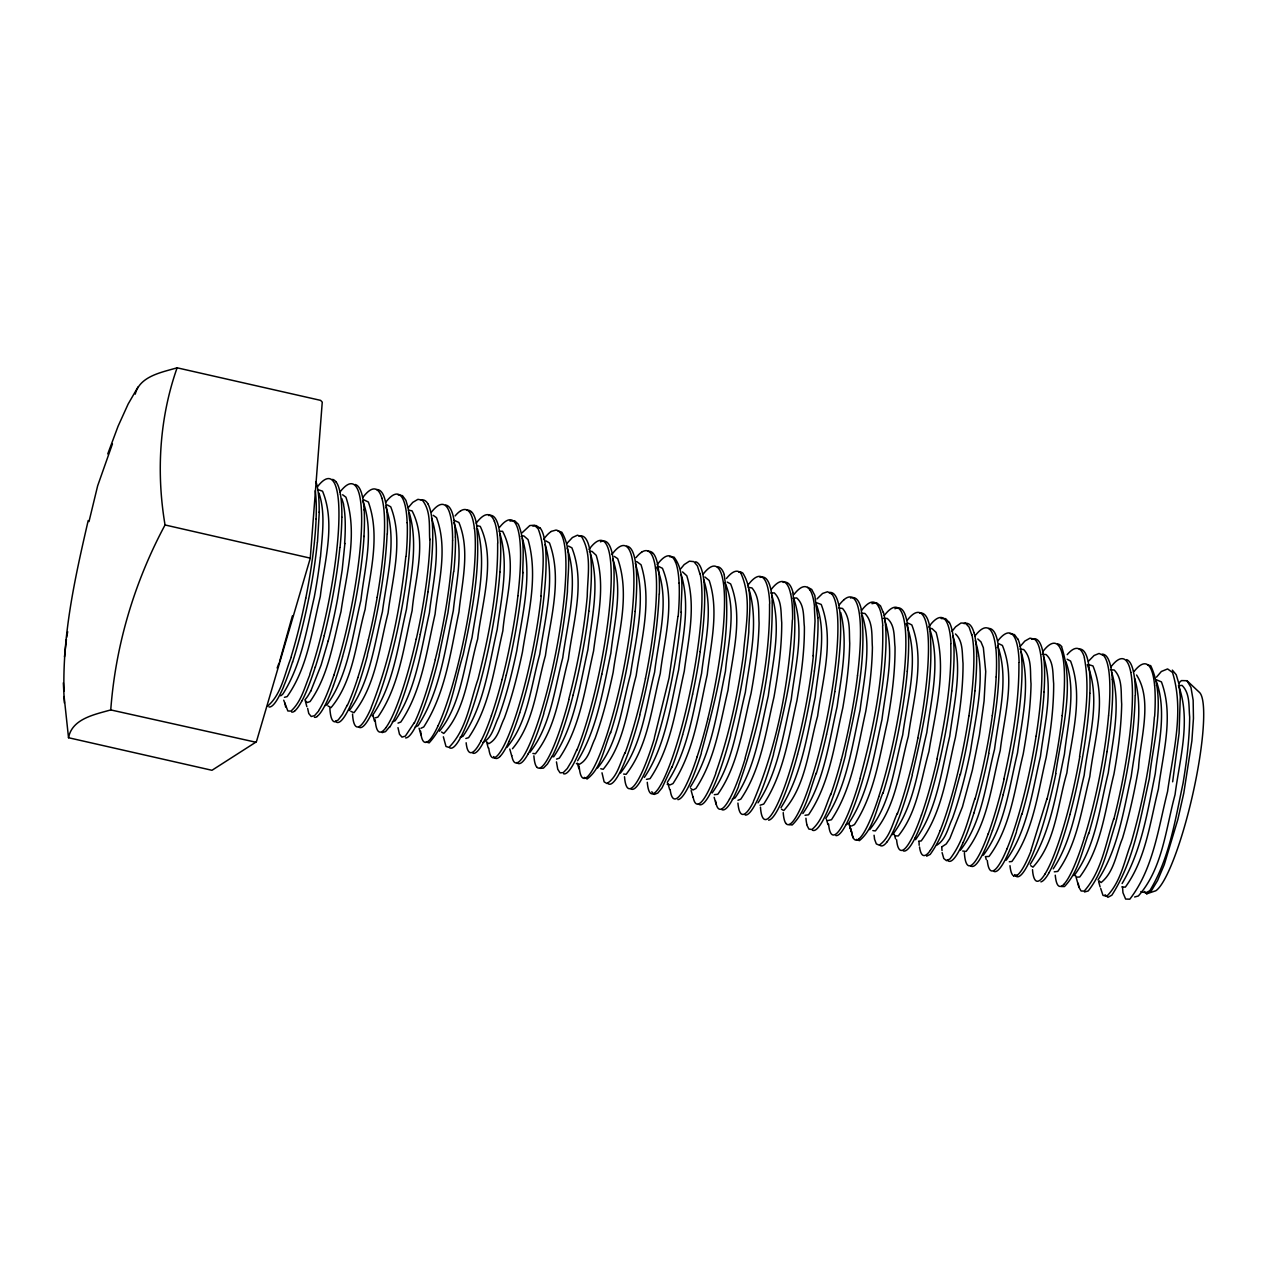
<?xml version="1.0" encoding="UTF-8"?>
<svg xmlns="http://www.w3.org/2000/svg" width="1267" height="1267" viewBox="0 0 1267 1267"><rect width="100%" height="100%" fill="white"/><g stroke="black" fill="none" stroke-linecap="round" stroke-linejoin="round"><path stroke-width="1.5" d="M497.63 543.274C498.121 589.203 489.22 634.688 478.055 679.049C470.009 701.981 466.731 729.602 448.961 747.356L446 746.501L443.355 736.808M1018.906 662.657C1019.302 701.823 1012.396 740.657 1003.939 778.762M522.717 572.89C523.002 556.72 524.871 539.552 518.33 524.285L514.608 520.737L509.983 521.054M1135.153 695.646C1134.234 739.009 1126.078 781.929 1115.403 823.867C1108.087 846.673 1103.446 871.854 1088.179 890.97L1084.489 891.968M319.284 512.011L317.463 542.26M88.199 520.531C75.307 576.422 62.511 633.405 63.983 691.101M792.366 619.975C789.278 681.82 777.653 744.157 753.453 801.346M681.123 612.309C680.727 594.286 685.843 572.446 674.044 557.132L669.578 556.688M659.125 594.286C657.367 634.957 649.876 675.184 639.819 714.556M387.116 534.12C385.152 574.87 377.598 615.176 367.398 654.611M322.198 402.858L310.257 558.319L256.552 741.29M813.097 655.958L815.029 621.099L814.38 607.463M344.893 543.353L342.169 570.087L337.576 598.848A105.177 17.548 -79.3 0 1 328.201 640.991M540.946 596.139C542.26 573.888 546.457 550.147 538.158 528.782L534.436 525.235L529.812 525.552L522.036 532.837M1154.395 716.837C1151.18 759.662 1142.882 802.011 1131.035 843.252C1124.288 861.243 1120.693 882.165 1106.756 896.276L1102.987 895.389L1100.706 888.484M320.488 557.068C322.103 535.925 325.793 513.61 318.951 493.037M256.156 741.971L211.969 770.288L68.529 737.727C72.076 718.579 95.057 714.445 110.752 709.916C115.519 645.251 134.429 582.06 165.043 524.966C156.174 472.575 159.389 418.078 177.111 367.81L320.551 400.356L322.119 401.892M677.924 616.522L669.071 677.94L654.39 737.663M405.82 556.53C400.404 607.796 390.315 659.062 371.326 707.129M64.474 656.86L66.422 639.376M453.57 571.845L447.948 612.674L439.269 654.706M1172.656 781.802L1179.086 733.245L1180.29 696.945L1178.912 683.784L1176.235 674.741L1172.339 670.116M1079.547 756.795C1084.267 724.217 1090.602 690.626 1084.346 657.842M66.644 637.428L67.689 631.71M988.64 753.279C995.102 717.803 1001.5 681.567 998.048 645.394M1055.649 773.535C1061.635 732.247 1074.986 687.633 1061.588 646.756M88.991 521.608L97.654 485.815L112.446 443.862M937.01 758.711C945.039 721.05 951.834 682.675 950.788 644.032M845.469 754.356C855.954 707.192 867.23 658.397 861.259 609.886M135.236 394.116C139.813 376.03 161.812 372.34 177.111 367.81M292.392 615.905L279.611 661.485M912.24 774.501C923.453 726.577 934.571 677.085 929.693 627.624M730.616 734.575C739.279 700.904 745.709 666.616 748.797 631.964C748.876 612.674 753.707 590.47 742.905 573.191A118.116 24.184 -76.8 0 0 738.629 571.955M568.867 699.02C577.594 665.349 584.055 631.045 587.239 596.393C587.445 576.786 592.18 554.471 581.648 536.733L577.451 535.197L572.415 537.525L566.697 543.638M960.228 774.2C952.372 801.441 947.082 830.994 930.184 854.401L926.652 856.159M773.488 753.897C786.284 701.443 800.126 646.724 792.794 592.481M1046.843 799.034L1031.021 850.268M860.071 778.191C873.438 728.573 884.271 677.322 882.608 625.676M328.185 640.912L321.089 665.096L310.763 691.117M1113.693 818.91C1105.711 843.268 1101.752 871.348 1084.267 891.049L1081.115 891.018L1078.866 887.138L1075.683 875.735M745.186 757.729C759.345 707.715 770.114 655.989 769.528 603.789M543.765 713.052C555.453 673.537 563.562 632.93 567.41 591.879C567.616 572.288 572.351 549.973 561.819 532.235L557.607 530.699M701.348 752.455C716.663 695.14 733.134 634.672 724.233 575.075M974.909 798.495C968.226 819.1 963.443 841.446 949.997 858.931L946.465 860.657L943.788 858.519L942.094 852.612M1016.53 830.962L1021.883 813.636M1088.638 833.243C1081.97 851.329 1078.296 872.329 1064.438 886.552L1061.287 886.52M816.233 773.076C809.565 790.64 806.113 811.45 792.176 824.975L789.088 824.611M291.125 657.51C284.489 673.917 281.559 694.379 267.448 706.273M882.972 792.556C876.336 808.726 873.517 829.141 859.359 840.67L856.492 839.403M610.52 732.421C603.9 748.005 601.334 768.325 587.112 778.999L584.325 777.384M715.807 772.807C729.143 734.987 737.6 695.599 743.27 655.942C745.107 628.939 752.503 599.18 741.005 573.492M738.693 785.397C759.63 726.45 773.108 663.797 772.157 601.049M107.758 453.919L118.069 426.25L128.157 404.015L138.04 386.942M277.14 668.026L278.993 663.116M309.781 674.915C304.571 687.3 301.293 701.775 290.967 711.088L287.847 710.961L283.729 700.208M830.645 794.282C825.466 806.335 822.331 820.652 811.973 829.489L808.9 829.093L806.762 824.865M897.4 813.145C892.301 824.041 889.64 837.978 879.203 845.168L876.321 843.901L874.404 838.817M624.979 752.725C619.896 763.146 617.441 777.035 606.941 783.497L604.137 781.866L601.999 772.807M671.922 766.899L662.023 787.868L657.842 793.031L654.39 794.393A118.116 16.93 -76.8 0 1 651.856 791.701M576.928 749.494L571.876 760.738L567.252 768.546L563.277 772.617L560.062 772.854L557.749 769.243L556.451 761.895M347.301 705.038L342.502 714.287L338.226 719.941L334.678 721.794A118.116 16.899 -76.9 0 1 329.879 708.253M414.214 722.76L405.361 736.111L401.987 737.109L399.485 734.258L397.981 727.638M552.032 756.241L547.423 764.033L543.432 768.119L540.217 768.356M1122.103 883.527C1141.725 850.379 1147.617 811.023 1155.235 773.789C1158.735 743.555 1166.812 711.009 1156.423 681.472M577.641 760.738C597.422 728.477 602.965 689.66 610.852 653.218C614.178 622.398 623.348 589.028 612.658 558.842M690.246 787.203C712.102 752.709 717.296 710.359 725.468 671.082C728.002 642.242 737.046 610.235 724.977 582.662M667.297 782.309C688.424 750.191 693.366 710.233 701.57 673.379C705.101 642.559 713.59 609.538 703.549 579.209M780.963 807.697C801.789 774.786 807.301 734.638 815.219 697.103C818.403 666.949 827.193 634.102 816.455 604.739M1030.198 864.332C1051.056 831.564 1056.472 791.416 1064.454 754.008C1067.701 723.742 1076.427 690.927 1065.8 661.406M1097.998 879.932C1118.032 849.333 1123.306 811.577 1131.209 776.465C1135.644 744.267 1143.753 710.233 1134.646 678.288M952.055 631.299L955.619 626.801L960.924 623.047L965.454 623.142L969.081 627.086L971.694 634.767M758.03 802.819C778.112 772.316 783.259 734.464 791.257 699.432C795.169 666.838 804.672 631.853 794.14 599.671M680.648 568.883L684.18 564.591L689.406 561.186L693.873 561.629L697.404 565.906L699.922 573.903M825.799 818.434C846.91 786.569 851.899 746.77 860.087 710.122C863.92 679.064 871.997 646.059 862.304 615.398M644.365 777.4C665.571 745.899 670.37 706.178 678.637 669.815C682.549 638.568 690.689 605.357 681.123 574.489M389.65 726.783L385.532 731.613L382.143 732.611M408.085 507.829L412.757 502.381L417.936 499.341L422.307 500.164C431.192 511.044 428.943 526.549 429.735 539.663M553.631 756.89C574.87 725.516 579.621 685.906 587.904 649.654C591.752 618.328 600.035 585.021 590.533 554.027M1156.47 677.164L1161.348 671.494L1167.588 668.928L1172.498 672.444C1184.502 711.056 1172.973 752.646 1167.556 791.574C1158.339 828.032 1153.382 868.75 1129.8 899.19L1125.619 899.047L1122.958 892.697L1122.546 887.454M802.866 813.509C824.168 782.309 828.808 742.668 837.139 706.558C841.383 675.675 848.383 643.383 840.702 612.515M1020.173 646.439L1024.829 641.086L1029.976 638.172L1034.315 639.106A118.116 24.121 -77.8 0 1 1041.601 663.702A118.116 23.455 -78.4 0 1 1040.936 696.042A118.116 22.426 -78.8 0 1 1036.089 736.222M318.666 710.977L314.564 715.649L311.223 716.504L308.752 713.495L307.659 708.411M712.149 792.984C732.674 763.811 737.014 726.26 745.344 692.305C749.906 658.872 758.838 623.522 749.288 590.248M1053.21 868.861C1071.486 841.24 1076.443 806.936 1084.172 775.246C1088.401 739.405 1101.561 699.4 1087.292 664.652M372.197 715.855C393.689 684.956 398.044 645.267 406.454 609.348C410.571 577.8 418.538 544.382 409.352 513.119M915.518 839.673C937.057 809.946 941.381 771.16 949.759 736.175C953.908 703.375 963.189 668.295 952.879 635.86M1074.036 875.735C1095.876 846.499 1099.598 807.507 1108.261 772.933C1112.774 739.88 1121.485 704.816 1111.634 672.064M892.601 834.668C914.489 805.812 918.211 766.963 926.795 732.611C931.166 699.432 940.367 664.082 930.469 631.156M1088.401 661.311L1094.086 655.498L1099.059 653.471L1103.193 655.324M1006.236 860.198C1027.695 830.328 1032.162 791.447 1040.476 756.336C1044.578 723.631 1053.875 688.63 1043.47 656.338M620.45 773.044C642.432 744.711 645.98 706.099 654.611 672.143C658.539 637.966 670.354 600.067 656.797 567.03M816.977 598.943L822.584 593.447L827.494 591.768L831.548 593.938M983.319 855.209C1005.064 826.116 1009.07 787.33 1017.528 752.772C1021.899 719.672 1030.942 684.433 1021.059 651.602M1178.722 683.135L1181.446 680.585L1187.005 680.727L1199.12 692.099A102.675 17.881 -77.2 0 1 1193.562 790.656A102.675 17.881 -77.2 0 1 1155.789 890.78L1146.73 893.789L1144.513 891.414M960.402 850.189C982.337 821.871 985.869 783.101 994.563 749.209C998.744 715.491 1009.371 678.684 997.62 645.695M869.685 829.632C890.796 803.373 894.154 766.709 902.706 734.939C907.441 698.735 919.779 658.903 906.143 623.649M529.733 752.503C550.686 726.102 554.312 689.723 562.738 657.874C567.426 622.176 579.098 583.248 567.109 548.088M326.648 705.228C348.409 675.406 352.337 635.686 360.889 600.463C364.595 567.917 374.684 532.504 362.71 500.766M349.328 710.565C369.916 682.311 374.177 645.046 382.428 611.676C386.831 577.578 397.3 540.645 385.944 507.148M597.533 767.992C618.755 742.335 621.891 705.782 630.507 674.456C635.733 638.251 646.677 599.386 635.369 563.482M506.816 747.451C528.149 722 531 685.399 539.758 654.31C544.984 618.502 555.659 580.143 545.158 544.572M512.486 748.734C533.819 723.299 536.654 686.682 545.428 655.593C550.353 618.929 562.675 578.924 549.482 542.973L546.093 540.946M439.443 731.217C460.254 705.497 463.5 668.992 472.005 637.713C477.358 602.11 487.082 564.528 477.516 528.893M1146.73 893.789L1151.576 890.479L1157.563 880.533L1164.278 864.617L1177.867 819.369L1183.806 792.999L1191.883 740.847L1193.451 718.405L1193.15 700.223L1190.964 687.395L1187.005 680.727M936.598 845.295C945.958 839.752 948.001 827.589 952.42 818.434C960.148 796.642 965.802 774.169 970.459 751.521C975.733 715.317 986.455 676.53 975.305 640.611M942.268 846.578L946.227 843.965L949.822 838.58L962.461 806.81L972.359 770.193L979.407 735.145L984.079 700.952L985.726 671.542L983.366 647.722L980.975 641.894L977.791 638.964M483.044 742.414C492.435 737.711 494.273 725.579 498.644 716.964C506.483 695.425 512.026 673.125 516.778 650.731C522.4 614.004 532.932 574.901 522.368 538.285M255.855 742.224L110.752 709.916M845.897 824.722L848.747 823.328C868.909 792.73 873.945 754.704 881.975 719.593C885.918 687.094 895.373 652.157 884.714 620.133M851.551 826.005L854.417 824.611C874.578 794.029 879.615 755.987 887.644 720.875C891.873 696.486 895.215 671.858 895.025 647.057C893.916 637.523 895.341 625.28 887.233 618.423L883.384 618.423M415.228 727.005L418.062 725.69C440.029 691.639 445.113 649.559 453.317 610.599C456.183 581.822 464.34 550.622 453.903 522.653M420.897 728.287L423.732 726.973C445.699 692.938 450.783 650.842 458.971 611.898C461.79 582.646 470.485 550.686 458.907 522.479L454.251 520.357M732.294 798.986L735.082 797.909C755.417 768.071 760.184 730.394 768.293 695.868C772.553 662.863 781.818 627.624 771.714 594.952M737.964 800.269L740.752 799.192C761.087 769.354 765.838 731.677 773.963 697.151C778.318 672.587 781.755 647.754 781.739 622.746C780.741 612.785 782.135 600.479 774.311 592.893L770.859 593.035M392.342 721.826L395.13 720.78C416.431 689.232 421.056 649.306 429.402 612.911C432.886 581.854 441.914 548.389 431.493 517.918M398.012 723.109L400.784 722.063C422.101 690.515 426.71 650.605 435.072 614.194C438.477 582.662 448.106 548.421 436.513 517.665L433.203 515.305M556.546 759.091L559.301 758.173C580.539 726.799 585.291 687.189 593.574 650.937C597.422 619.611 605.705 586.304 596.203 555.31L591.99 551.351L589.345 551.683M460.174 737.22L462.914 736.365C484.295 705.196 488.793 665.571 497.187 629.493C501.32 598.024 509.128 564.749 499.942 533.581M465.828 738.503L468.584 737.663C489.949 706.479 494.463 666.87 502.856 630.792C505.581 599.069 518.266 560.853 502.603 531.316L499.182 531.269M760.042 805.21L763.684 804.102C783.782 773.599 788.929 735.747 796.911 700.714C801.077 676.293 804.593 651.618 804.387 626.785C803.294 617.156 804.719 604.882 796.658 597.897L793.158 598.262M375.127 717.914L377.851 717.138C399.358 686.239 403.714 646.55 412.123 610.631C414.879 578.449 427.708 540.882 412.028 510.807L408.307 510.173M551.145 531.411L555.975 530.081A118.116 24.231 -77.6 0 1 565.019 548.389A118.116 23.693 -78.2 0 1 565.636 577.562A118.116 22.743 -78.7 0 1 561.978 615.873A118.116 21.507 -79 0 1 554.677 658.302A118.116 20.145 -79.1 0 1 544.905 699.178A118.116 18.847 -78.9 0 1 534.167 732.991A118.116 17.77 -78.4 0 1 524.079 755.227A118.116 17.073 -77.9 0 1 516.192 762.972A118.116 16.835 -77.2 0 1 511.725 755.354M1134.63 896.988L1138.336 895.975C1162.742 868.465 1165.751 828.776 1175.047 794.678C1179.545 759.376 1191.138 720.844 1178.769 686.176M284.426 697.325L287.134 696.612C307.675 667.646 312.078 630.222 320.329 596.377C324.083 562.231 336.151 524.237 322.531 491.168L317.764 489.585M1013.774 875.94L1017.116 875.085M827.874 820.557L831.469 819.717C852.58 787.852 857.553 748.068 865.741 711.42C869.305 690.214 872.06 668.818 872.409 647.294C871.569 636.066 873.375 622.145 864.886 613.434L861.085 613.149M646.471 779.348L650.019 778.682C671.241 747.182 676.04 707.461 684.291 671.098C688.203 639.851 696.359 606.64 686.793 575.772L682.565 571.908M521.101 536.337L523.762 535.862L528.038 539.568C538.586 576.184 528.07 615.303 522.447 652.014C517.696 674.424 512.153 696.707 504.314 718.246C499.927 726.878 498.089 738.994 488.714 743.697L486.591 741.828L488.254 748.084M871.918 603.662L876.637 602.839L880.486 605.864L883.337 612.642M805.02 815.283L808.536 814.792C829.822 783.592 834.478 743.951 842.808 707.841C846.451 686.508 849.27 664.985 849.729 643.335C849.001 631.663 850.822 617.916 842.523 608.461L838.786 607.922M929.281 628.844L931.926 628.495L936.123 632.439C946.845 671.336 935.141 712.688 928.933 751.489C920.871 779.934 917.324 812.385 898.271 835.951L895.721 835.887M1054.271 871.823L1057.771 871.411C1077.314 843.949 1081.765 808.599 1089.826 776.544C1094.07 740.688 1107.231 700.699 1092.962 665.935L1088.163 664.462M714.319 794.662L717.803 794.282C738.344 765.094 742.668 727.543 751.014 693.587C755.195 670.291 758.537 646.772 759.076 623.079C758.363 611.407 760.137 597.39 751.949 587.936L748.227 587.318M1009.292 861.766L1011.905 861.481C1033.349 831.611 1037.831 792.73 1046.146 757.618C1050.406 733.165 1053.764 708.443 1053.669 683.578C1052.608 673.886 1054.017 661.627 1046.019 654.501L1042.187 654.358M1178.405 685.748L1182.063 685.384C1190.299 693.572 1188.573 706.416 1189.681 717.011C1189.46 739.279 1186.656 761.404 1183.03 783.339C1175.222 819.765 1169.504 858.408 1149.818 890.685L1145.796 892.823L1140.854 891.556M918.575 841.161L921.188 840.955C942.727 811.228 947.051 772.442 955.413 737.457C959.705 712.973 963.126 688.219 963.031 663.306C961.986 653.519 963.395 641.229 955.445 633.959M1077.124 877.112L1079.706 877.017C1101.546 847.797 1105.267 808.789 1113.915 774.216C1118.08 751.062 1121.216 727.654 1121.691 704.104C1120.725 692.827 1122.863 678.779 1114.231 670.037L1110.446 669.705M986.423 856.508L988.989 856.492C1010.733 827.414 1014.74 788.612 1023.198 754.055C1027.299 730.853 1030.594 707.429 1031.037 683.847C1029.897 672.555 1032.352 658.397 1023.657 649.512L1019.903 649.1M941.096 618.549L945.625 618.644L949.252 622.588M1121.833 886.852L1125.318 887.153C1145.906 858.963 1150.04 822.109 1158.402 788.993C1162.726 754.087 1174.113 716.045 1161.427 681.884L1156.549 679.825M623.617 774.058L626.12 774.327C648.102 746.01 651.65 707.382 660.281 673.426C664.209 639.265 676.024 601.35 662.451 568.313L658.983 566.618M872.868 830.598L875.354 830.93C896.466 804.656 899.808 767.992 908.36 736.222C913.111 700.018 925.448 660.186 911.812 624.932L908.344 623.206M532.916 753.437L535.403 753.786C556.356 727.401 559.966 691.006 568.408 659.157C572.763 623.063 585.782 582.963 571.876 547.803L568.424 546.061M962.714 851.012L966.072 851.472C988.007 823.154 991.523 784.4 1000.233 750.492C1004.113 716.378 1016.007 678.415 1002.387 645.441L998.903 643.763M398.091 494.843L402.463 495.65L405.899 500.307L408.322 508.637L409.669 520.389M1010.132 633.674L1014.471 634.609L1017.892 639.36M600.764 768.752L603.203 769.275C624.425 743.618 627.561 707.081 636.161 675.754C641.387 639.534 652.331 600.669 641.039 564.765L636.668 561.519M667.123 784.194L670.132 784.859L672.967 783.592C694.094 751.474 699.02 711.516 707.239 674.662C710.755 643.842 719.26 610.837 709.203 580.492L704.895 576.976M576.39 763.589L579.431 764.27C588.807 759.408 590.675 747.277 595.062 738.534C602.934 716.964 608.413 694.617 613.18 672.175C618.122 635.242 630.57 595.031 617.678 558.636L614.337 556.419M476.566 525.552L480.241 526.375C496.284 559.919 481.666 603.662 477.675 639.011C468.901 669.483 466.098 709.678 443.783 733.435L441.55 732.025M165.043 524.966L310.13 558.113M1147.554 664.937L1150.705 665.666C1166.622 699.78 1152.97 742.462 1149.391 778.302C1140.395 817.959 1134.187 860.436 1111.856 895.183L1107.944 897.305L1105.062 894.771M426.155 742.003L429.133 742.858C450.577 719.213 453.998 684.085 463.199 654.469C471.989 612.499 480.716 569.421 476.693 526.343M816.486 602.696L821.222 604.454C834.731 639.835 822.394 679.777 817.627 716.061C808.758 747.593 806.192 785.667 783.735 810.579L781.501 809.185M350.848 711.373L353.968 712.688C375.951 684.972 379.466 646.487 388.082 612.959C392.247 578.433 403.888 540.391 390.727 506.816L387.306 504.931M363.692 499.768L368.333 502.001C380.781 536.289 369.695 574.379 365.118 609.395C356.027 642.084 353.461 680.87 331.051 707.635L328.026 705.972M807.665 587.27L811.719 589.44L814.808 595.395L817.801 617.758M1067.147 659.22L1070.567 661.073C1084.014 696.644 1071.518 736.602 1066.862 772.965C1057.66 804.102 1055.68 842.65 1032.969 867.151L1030.752 865.694M727.226 582.076L730.647 583.944C743.872 617.457 732.152 655.546 728.05 690.024C720.099 723.346 715.158 759.392 695.916 788.486L693.017 790.006L690.8 788.549M540.106 528.133L536.147 525.583A118.116 24.057 -76.6 0 0 532.979 526.201M342.628 494.763L345.923 497.187C358.292 534.04 346.255 574.41 340.981 611.692C333.063 642.068 328.612 675.438 310.067 701.554L307.295 702.536L305.204 700.524L306.836 706.653M1099.107 880.803L1101.071 882.576C1114.231 872.092 1116.354 853.071 1122.499 838.279C1129.293 815.251 1134.488 791.796 1138.542 768.135C1139.983 739.896 1153.128 700.508 1136.578 675.026M341.805 498.58L343.595 504.187M667.867 783.418L669.673 789.515M577.293 763.114L578.971 768.8M848.985 823.55L851.107 830.899M1098.632 881.658L1100.12 886.916M826.48 819.448L827.953 824.643M851.408 831.738L849.555 825.197L853.055 837.804M894.296 834.351L895.563 838.865M714.16 797.355L716.045 804.086M691.149 790.592L693.017 797.244M509.777 749.035L511.63 755.67M419.092 728.224L420.945 734.86M985.409 856.508L986.264 859.596M373.084 715.712L374.43 720.955M285.027 703.153L285.629 706.986M68.529 737.727L64.11 696.549M63.35 682.834L64.395 703.027M919.034 841.826L919.161 845.279M1154.633 685.621A118.116 23.598 -78.3 0 1 1154.649 716.378M317.273 716.536A118.116 16.835 -77.2 0 1 314.406 717.249M362.679 497.678A118.116 23.424 -76 0 1 364.658 495.191A118.116 24.089 -76.6 0 1 374.984 488.999A118.116 24.279 -77.3 0 1 381.874 498.184M376.6 489.585A118.116 24.216 -76.9 0 1 380.781 491.232A118.116 24.231 -77.5 0 1 386.213 505.802M381.874 498.184A118.116 23.978 -78 0 1 384.55 521.608A118.116 23.202 -78.5 0 1 382.856 556.181A118.116 22.093 -78.9 0 1 377.138 597.375M386.229 505.707A118.116 23.772 -78.2 0 1 387.322 533.66M377.17 597.359A118.116 20.779 -79.1 0 1 368.364 639.692M368.38 639.772A118.116 19.464 -79 0 1 357.864 677.512M367.493 655.213A118.116 18.467 -78.7 0 1 351.434 703.312M357.848 677.671A118.116 18.276 -78.7 0 1 347.237 705.64M351.418 703.28A118.116 17.469 -78.2 0 1 342.074 719.767A118.116 16.914 -77.6 0 1 335.438 721.208M385.754 502.223A118.116 24.041 -76.5 0 1 396.444 494.082A118.116 24.279 -77.2 0 1 403.856 501.225A118.116 24.041 -77.9 0 1 407.15 522.828M409.859 519.818A118.116 23.044 -78.6 0 1 407.42 571.243A118.116 21.887 -79 0 1 400.863 613.339A118.116 20.478 -79.1 0 1 391.44 655.071A118.116 19.116 -78.9 0 1 380.765 690.879A118.116 17.96 -78.5 0 1 370.392 715.998A118.116 17.184 -78 0 1 361.887 727.21A118.116 16.835 -77.3 0 1 358.767 727.036M407.214 522.653A118.116 23.392 -78.4 0 1 406.089 556.07M371.263 707.73A118.116 17.136 -77.9 0 1 358.181 726.91A118.116 16.835 -77.3 0 1 353.335 720.701A118.116 17.041 -76.6 0 1 352.543 714.097M421.087 499.99A118.116 24.263 -77 0 1 427.818 503.696M427.803 503.728A118.116 24.152 -77.7 0 1 432.19 521.877A118.116 23.55 -78.3 0 1 432.174 552.586A118.116 22.537 -78.8 0 1 427.913 591.863M429.988 539.061A118.116 22.489 -78.8 0 1 424.397 596.472A118.116 21.206 -79.1 0 1 416.241 639.17M427.977 591.784A118.116 21.286 -79 0 1 420.232 634.371M420.28 634.434A118.116 20.019 -79.1 0 1 410.239 674.598A118.116 18.704 -78.8 0 1 399.453 706.97M416.194 639.122A118.116 19.765 -79 0 1 405.994 678.542A118.116 18.514 -78.8 0 1 395.272 709.552A118.116 17.516 -78.3 0 1 385.643 727.987M399.438 707.144A118.116 17.69 -78.4 0 1 389.587 727.242M385.643 728.05A118.116 16.946 -77.7 0 1 378.595 731.534A118.116 16.851 -77 0 1 375.206 719.814M431.572 511.995A118.116 23.471 -76.1 0 1 433.9 509.271A118.116 24.121 -76.7 0 1 443.925 504.694A118.116 24.279 -77.4 0 1 450.371 515.511A118.116 23.93 -78 0 1 452.604 540.296M445.651 505.058A118.116 24.279 -77.3 0 1 452.604 513.99A118.116 23.978 -78 0 1 455.376 537.145M455.439 536.97A118.116 23.249 -78.5 0 1 453.824 571.449M452.557 540.36A118.116 23.091 -78.6 0 1 450.371 575.947A118.116 21.951 -78.9 0 1 444.274 617.536A118.116 20.605 -79.1 0 1 435.23 659.584M439.396 655.023A118.116 18.862 -78.9 0 1 423.495 708.491A118.116 17.77 -78.4 0 1 413.438 730.425A118.116 17.057 -77.9 0 1 405.598 737.901M435.278 659.774A118.116 19.353 -79 0 1 424.667 696.644A118.116 18.166 -78.6 0 1 414.151 723.362M455.091 515.954A118.116 23.835 -76.3 0 1 460.634 510.854M460.618 510.902A118.116 24.247 -76.9 0 1 469.439 512.074A118.116 24.2 -77.6 0 1 474.381 528.339M467.095 510.189A118.116 24.2 -76.8 0 1 471.308 511.662M471.324 511.646A118.116 24.231 -77.5 0 1 476.835 525.932M474.428 528.165A118.116 23.709 -78.2 0 1 475.014 557.432A118.116 22.758 -78.7 0 1 471.292 595.918A118.116 21.555 -79 0 1 463.944 638.505A118.116 19.575 -79 0 1 448.74 697.499A118.116 18.276 -78.7 0 1 438.113 725.643M438.113 725.658A118.116 17.358 -78.2 0 1 428.99 740.577A118.116 16.883 -77.5 0 1 422.75 740.356A118.116 16.914 -76.8 0 1 420.628 731.217M476.17 523.192A118.116 24.01 -76.5 0 1 486.924 514.687A118.116 24.279 -77.2 0 1 494.431 521.466M488.555 515.542A118.116 24.279 -77.1 0 1 496.49 520.484A118.116 24.105 -77.8 0 1 500.402 540.154A118.116 23.455 -78.4 0 1 499.879 572.066M494.431 521.418A118.116 24.073 -77.8 0 1 497.82 542.783M499.911 572.019A118.116 22.426 -78.8 0 1 495.223 611.945A118.116 21.159 -79.1 0 1 487.162 654.516A118.116 19.797 -79 0 1 476.994 694.078A118.116 18.546 -78.8 0 1 466.256 725.294A118.116 17.564 -78.3 0 1 456.595 743.951A118.116 16.978 -77.7 0 1 449.5 747.657M499.705 527.151A118.116 23.614 -76.1 0 1 503.157 523.35A118.116 24.184 -76.8 0 1 512.818 520.579A118.116 24.263 -77.5 0 1 518.821 533.09A118.116 23.835 -78.1 0 1 520.531 559.301A118.116 22.98 -78.6 0 1 517.87 595.823M522.986 572.336A118.116 22.062 -78.9 0 1 515.305 632.914A118.116 20.715 -79.1 0 1 506.246 675.153M517.902 595.775A118.116 21.808 -79 0 1 511.377 637.744A118.116 20.462 -79.1 0 1 502.08 679.524M506.246 675.168A118.116 19.353 -79 0 1 495.635 712.197A118.116 18.166 -78.6 0 1 485.103 739.073A118.116 17.295 -78.1 0 1 476.249 752.281A118.116 16.867 -77.5 0 1 472.892 753.2M502.08 679.571A118.116 19.148 -78.9 0 1 491.422 715.522M491.406 715.602A118.116 18.007 -78.6 0 1 481.017 740.878M481.001 740.973A118.116 17.215 -78 0 1 472.48 752.25A118.116 16.851 -77.4 0 1 467.111 748.211A118.116 16.978 -76.7 0 1 466.145 742.763M540.138 527.991A118.116 24.01 -77.9 0 1 546.045 557.068A118.116 23.249 -78.5 0 1 544.477 591.372A118.116 22.141 -78.9 0 1 538.887 632.439A118.116 20.826 -79.1 0 1 530.176 674.788A118.116 19.464 -79 0 1 519.723 712.767M541.231 595.696A118.116 21.396 -79 0 1 530.905 658.84A118.116 20.034 -79.1 0 1 520.864 699.162A118.116 18.736 -78.8 0 1 510.094 731.677A118.116 17.675 -78.4 0 1 500.212 752.044A118.116 17.025 -77.8 0 1 492.72 757.698A118.116 16.835 -77.1 0 1 488.761 748.1M519.723 712.846A118.116 18.261 -78.7 0 1 509.112 741.274M509.096 741.353A118.116 17.374 -78.2 0 1 499.942 756.51M499.927 756.542A118.116 16.899 -77.5 0 1 493.639 756.557M543.559 539.425A118.116 23.788 -76.3 0 1 551.097 531.586M543.781 713.764A118.116 17.944 -78.5 0 1 528.086 753.944M528.086 753.96A118.116 17.168 -78 0 1 519.866 763.51A118.116 16.835 -77.3 0 1 516.92 762.528M579.067 536.147A118.116 24.168 -76.8 0 1 583.517 536.59A118.116 24.263 -77.4 0 1 589.583 548.864A118.116 23.851 -78.1 0 1 591.372 574.87A118.116 23.012 -78.6 0 1 588.791 611.248M588.822 611.185A118.116 21.856 -79 0 1 582.345 653.186A118.116 20.541 -79.1 0 1 573.08 695.092M573.096 695.187A118.116 19.227 -78.9 0 1 562.405 731.297M568.962 699.59A118.116 18.498 -78.8 0 1 552.903 748.195A118.116 17.5 -78.3 0 1 543.464 765.125A118.116 16.946 -77.6 0 1 536.749 767.026M562.39 731.455A118.116 18.086 -78.6 0 1 551.969 756.858M536.749 767.042A118.116 16.867 -77 0 1 533.882 755.829M588.997 549.498A118.116 23.946 -76.4 0 1 598.895 540.645A118.116 24.279 -77.1 0 1 606.893 545.364A118.116 24.121 -77.8 0 1 610.868 564.829A118.116 23.487 -78.4 0 1 610.441 596.551A118.116 22.458 -78.8 0 1 605.832 636.351A118.116 21.206 -79.1 0 1 597.818 679.001A118.116 19.86 -79 0 1 587.65 718.737A118.116 18.609 -78.8 0 1 576.881 750.159M600.447 541.864A118.116 24.247 -77 0 1 608.92 544.493A118.116 24.168 -77.7 0 1 613.466 562.136A118.116 23.598 -78.3 0 1 613.592 592.513A118.116 22.616 -78.8 0 1 609.475 631.6A118.116 21.365 -79 0 1 601.809 674.187M601.809 674.187A118.116 19.987 -79.1 0 1 591.847 714.509A118.116 18.704 -78.8 0 1 581.078 747.166A118.116 17.675 -78.4 0 1 571.179 767.818A118.116 17.025 -77.8 0 1 563.641 773.804M611.913 554.423A118.116 24.105 -76.6 0 1 624.964 545.744A118.116 24.279 -77.3 0 1 631.568 556.023A118.116 23.946 -78 0 1 633.912 580.444A118.116 23.154 -78.6 0 1 631.869 615.778A118.116 22.014 -78.9 0 1 625.85 657.32A118.116 20.684 -79.1 0 1 616.855 699.479A118.116 19.322 -79 0 1 606.291 736.602A118.116 18.15 -78.6 0 1 595.759 763.716A118.116 17.295 -78.1 0 1 586.859 777.241A118.116 16.867 -77.5 0 1 580.967 775.499A118.116 16.93 -76.8 0 1 579.177 765.981M626.642 546.156A118.116 24.295 -77.3 0 1 633.722 554.582A118.116 23.994 -77.9 0 1 636.668 577.261A118.116 23.249 -78.5 0 1 635.147 611.438M635.195 611.343A118.116 22.157 -78.9 0 1 629.651 652.362A118.116 20.858 -79.1 0 1 620.988 694.807A118.116 19.543 -79 0 1 610.551 733.007M636.002 557.623A118.116 23.772 -76.3 0 1 641.593 552.238M641.593 552.222A118.116 24.247 -76.9 0 1 650.509 552.966A118.116 24.2 -77.6 0 1 655.562 568.835M648.118 551.351A118.116 24.216 -76.8 0 1 652.394 552.634M652.394 552.618A118.116 24.231 -77.5 0 1 658.016 566.492M658.032 566.412A118.116 23.804 -78.1 0 1 659.347 593.811M655.577 568.788A118.116 23.677 -78.2 0 1 656.274 597.723A118.116 22.727 -78.7 0 1 652.663 635.923A118.116 21.539 -79 0 1 645.457 678.336M645.489 678.352A118.116 20.177 -79.1 0 1 635.717 719.339A118.116 18.926 -78.9 0 1 624.948 753.39M639.914 715.126A118.116 18.514 -78.8 0 1 623.855 763.922A118.116 17.516 -78.3 0 1 614.4 781.074A118.116 16.93 -77.6 0 1 607.637 783.212M657.145 564.718A118.116 24.01 -76.5 0 1 667.962 555.849A118.116 24.279 -77.2 0 1 675.549 562.279M675.58 562.2A118.116 24.089 -77.8 0 1 679.08 583.2M679.112 583.089A118.116 23.424 -78.4 0 1 678.193 616.063M681.329 611.898A118.116 21.887 -79 0 1 673.125 673.015A118.116 20.525 -79.1 0 1 663.876 714.921A118.116 19.163 -78.9 0 1 653.234 751.078A118.116 18.023 -78.6 0 1 642.797 776.861A118.116 17.215 -78 0 1 634.181 788.739A118.116 16.851 -77.4 0 1 630.966 788.929M654.405 738.36A118.116 17.96 -78.5 0 1 638.711 778.793A118.116 17.184 -78 0 1 630.443 788.549A118.116 16.835 -77.3 0 1 625.423 783.101A118.116 17.025 -76.6 0 1 624.52 776.75M695.662 561.788A118.116 24.263 -77 0 1 699.463 564.987A118.116 24.168 -77.7 0 1 704.04 582.456A118.116 23.598 -78.3 0 1 704.214 612.721A118.116 22.584 -78.8 0 1 700.128 651.681M700.049 573.476A118.116 23.535 -78.3 0 1 701.205 616.411A118.116 22.505 -78.8 0 1 696.597 656.258A118.116 21.206 -79.1 0 1 688.599 698.846A118.116 19.86 -79 0 1 678.463 738.598A118.116 18.546 -78.8 0 1 667.725 770.003A118.116 17.595 -78.3 0 1 658.016 789.214A118.116 16.962 -77.7 0 1 650.81 793.443A118.116 16.851 -77.1 0 1 647.279 782.309M700.223 651.586A118.116 21.365 -79 0 1 692.606 694.158M692.621 694.189A118.116 20.05 -79.1 0 1 682.644 734.638M682.66 734.797A118.116 18.752 -78.8 0 1 671.874 767.564M703.328 573.951A118.116 23.455 -76 0 1 705.276 571.607A118.116 24.105 -76.6 0 1 715.443 566.27A118.116 24.279 -77.3 0 1 722.095 576.358A118.116 23.946 -78 0 1 724.518 600.558A118.116 23.123 -78.6 0 1 722.523 635.733A118.116 22.014 -78.9 0 1 716.615 677.116A118.116 20.684 -79.1 0 1 707.683 719.308M717.138 566.745A118.116 24.279 -77.2 0 1 724.328 574.743M707.699 719.403A118.116 19.369 -79 0 1 697.135 756.684M701.364 753.168A118.116 17.849 -78.5 0 1 685.811 791.558A118.116 17.105 -77.9 0 1 677.861 799.62M697.119 756.858A118.116 18.213 -78.7 0 1 686.571 784.099A118.116 17.342 -78.1 0 1 677.623 797.782A118.116 16.835 -77.2 0 1 670.18 789.674M726.45 578.496A118.116 23.756 -76.2 0 1 732.057 572.969A118.116 24.216 -76.9 0 1 741.052 573.349M730.726 735.145A118.116 18.53 -78.8 0 1 714.651 784.162A118.116 17.532 -78.3 0 1 705.165 801.504A118.116 16.946 -77.7 0 1 698.355 803.832M715.76 773.551A118.116 17.421 -78.2 0 1 701.3 801.995A118.116 16.914 -77.6 0 1 694.918 802.391A118.116 16.899 -76.9 0 1 693.112 796.911M747.593 585.623A118.116 23.978 -76.5 0 1 758.474 576.453A118.116 24.279 -77.1 0 1 766.139 582.598A118.116 24.089 -77.8 0 1 769.718 603.298M760.073 577.419A118.116 24.279 -77.1 0 1 768.198 581.616A118.116 24.136 -77.7 0 1 772.332 600.574M745.218 758.442A118.116 17.976 -78.6 0 1 729.491 799.129M738.629 786.205A118.116 17.263 -78.1 0 1 724.914 809.328A118.116 16.867 -77.4 0 1 721.699 809.518M729.491 799.097A118.116 17.168 -78 0 1 721.192 809.09A118.116 16.835 -77.3 0 1 716.124 803.785A118.116 17.009 -76.6 0 1 715.602 800.918M771.16 589.519A118.116 23.582 -76.1 0 1 774.628 585.528A118.116 24.152 -76.7 0 1 784.431 582.091A118.116 24.263 -77.4 0 1 790.64 593.875M783.117 582.424A118.116 24.105 -76.6 0 1 786.173 582.313A118.116 24.279 -77.3 0 1 792.889 592.164M790.656 593.78A118.116 23.899 -78 0 1 792.588 619.452M773.535 754.372A118.116 18.213 -78.7 0 1 757.587 799.651A118.116 17.31 -78.1 0 1 748.607 813.667A118.116 16.867 -77.5 0 1 745.154 814.998M753.358 802.011A118.116 17.009 -77.8 0 1 741.528 814.016A118.116 16.851 -77.1 0 1 737.932 803.088M793.871 594.603A118.116 23.851 -76.3 0 1 801.282 587.619A118.116 24.247 -77 0 1 809.851 589.868M809.866 589.82A118.116 24.184 -77.6 0 1 814.538 607.02M817.959 617.33A118.116 22.822 -78.7 0 1 814.38 671.035M813.366 655.514A118.116 21.46 -79 0 1 803.294 718.452A118.116 20.129 -79.1 0 1 793.348 759.107A118.116 18.799 -78.9 0 1 782.563 792.065A118.116 17.722 -78.4 0 1 772.601 813.066A118.116 17.025 -77.8 0 1 764.967 819.496A118.116 16.835 -77.1 0 1 760.802 810.658A118.116 17.152 -76.5 0 1 760.469 807.127M814.412 670.987A118.116 21.587 -79 0 1 807.253 713.4A118.116 20.209 -79.1 0 1 797.545 754.451M797.561 754.562A118.116 18.91 -78.9 0 1 786.823 788.787A118.116 17.817 -78.5 0 1 776.671 811.624A118.116 17.105 -77.9 0 1 768.626 820.177M829.093 592.528A118.116 24.279 -77.2 0 1 836.806 598.452A118.116 24.073 -77.8 0 1 840.417 619.04A118.116 23.392 -78.4 0 1 839.657 651.539A118.116 22.347 -78.9 0 1 834.731 691.766M831.595 593.78A118.116 24.041 -77.9 0 1 837.82 621.859A118.116 23.313 -78.5 0 1 836.458 655.783A118.116 22.204 -78.9 0 1 830.994 696.707A118.116 20.89 -79.1 0 1 822.41 739.136A118.116 19.496 -79 0 1 811.989 777.384A118.116 18.308 -78.7 0 1 801.346 806.477A118.116 17.39 -78.2 0 1 792.081 822.362A118.116 16.914 -77.6 0 1 785.635 823.075M834.81 691.703A118.116 21.096 -79.1 0 1 826.559 734.353M826.575 734.417A118.116 19.781 -79 0 1 816.265 773.662M785.635 823.043A118.116 16.883 -76.9 0 1 783.212 812.622M839.245 604.882A118.116 23.63 -76.1 0 1 843.838 599.893M843.854 599.814A118.116 24.2 -76.8 0 1 853.293 598.103A118.116 24.247 -77.5 0 1 859.01 611.628A118.116 23.772 -78.2 0 1 860.404 638.711A118.116 22.917 -78.7 0 1 857.474 675.691M850.521 598.04A118.116 24.152 -76.7 0 1 855.067 598.087A118.116 24.263 -77.4 0 1 861.354 609.585M857.506 675.644A118.116 21.713 -79 0 1 850.775 717.787A118.116 20.446 -79.1 0 1 841.367 759.471M845.58 754.815A118.116 18.688 -78.8 0 1 829.552 806.018M841.367 759.535A118.116 19.116 -78.9 0 1 830.629 794.947M829.537 806.05A118.116 17.643 -78.4 0 1 819.765 825.514A118.116 16.994 -77.7 0 1 812.464 830.186M806.873 824.469A118.116 17.247 -76.4 0 1 805.939 818.26M861.576 610.425A118.116 23.899 -76.4 0 1 870.381 602.554A118.116 24.279 -77.1 0 1 878.554 606.513M878.569 606.465A118.116 24.136 -77.7 0 1 882.766 625.264M883.416 612.357A118.116 23.645 -78.3 0 1 885.633 652.41A118.116 22.663 -78.8 0 1 881.705 691.18A118.116 21.396 -79 0 1 874.198 733.704A118.116 20.034 -79.1 0 1 864.332 774.264A118.116 18.752 -78.8 0 1 853.578 807.443A118.116 17.706 -78.4 0 1 843.584 828.871A118.116 17.057 -77.8 0 1 835.887 835.587M860.103 778.825A118.116 18.118 -78.6 0 1 844.218 822.109A118.116 17.263 -78.1 0 1 835.539 834.288A118.116 16.851 -77.4 0 1 829.933 831.263A118.116 16.962 -76.7 0 1 828.602 824.088M884.271 615.588A118.116 23.408 -76 0 1 886.235 613.149A118.116 24.089 -76.6 0 1 896.482 607.352A118.116 24.279 -77.3 0 1 903.292 616.871A118.116 23.978 -78 0 1 905.857 640.674A118.116 23.202 -78.5 0 1 904.004 675.628A118.116 22.046 -78.9 0 1 898.145 716.995A118.116 20.731 -79.1 0 1 889.276 759.234A118.116 19.353 -79 0 1 878.744 796.674M894.93 608.762A118.116 24.041 -76.5 0 1 898.145 607.875M898.145 607.859A118.116 24.295 -77.2 0 1 905.414 615.54A118.116 24.01 -77.9 0 1 908.55 637.618A118.116 23.297 -78.5 0 1 907.267 671.288M907.33 671.177A118.116 22.22 -78.9 0 1 901.961 712.054A118.116 20.953 -79.1 0 1 893.425 754.594A118.116 19.623 -79 0 1 883.004 793.221M878.744 796.816A118.116 18.197 -78.6 0 1 868.18 824.453A118.116 17.31 -78.1 0 1 859.169 838.659M859.153 838.754A118.116 16.883 -77.5 0 1 853.119 837.582A118.116 16.914 -76.8 0 1 851.551 831.247M907.41 620.07A118.116 23.725 -76.2 0 1 913.048 614.321A118.116 24.231 -76.9 0 1 922.123 614.321A118.116 24.216 -77.6 0 1 927.381 629.493A118.116 23.693 -78.2 0 1 928.268 657.906A118.116 22.806 -78.7 0 1 924.91 695.726A118.116 21.571 -79 0 1 917.799 738.091M919.652 613.133A118.116 24.2 -76.8 0 1 923.991 614.083A118.116 24.247 -77.5 0 1 929.82 627.213M917.862 738.123A118.116 20.288 -79.1 0 1 908.154 779.363A118.116 18.989 -78.9 0 1 897.384 813.873M912.335 774.992A118.116 18.53 -78.8 0 1 896.307 824.437A118.116 17.532 -78.3 0 1 886.742 842.238M886.742 842.254A118.116 16.946 -77.7 0 1 879.821 845.152M874.531 838.374A118.116 17.31 -76.3 0 1 874.072 835.222M928.553 627.181A118.116 23.994 -76.5 0 1 939.481 617.631A118.116 24.279 -77.1 0 1 947.257 623.253A118.116 24.105 -77.8 0 1 950.979 643.541M949.3 622.35A118.116 23.93 -78 0 1 954.051 655.134A118.116 23.091 -78.6 0 1 951.723 691.022M951.77 690.927A118.116 21.998 -78.9 0 1 945.499 732.754A118.116 20.573 -79.1 0 1 936.297 774.755A118.116 19.227 -79 0 1 925.686 811.371A118.116 18.055 -78.6 0 1 915.217 837.645M937.184 759.028A118.116 19.179 -78.9 0 1 921.457 815.093M921.442 815.029A118.116 17.976 -78.6 0 1 911.1 839.625A118.116 17.184 -78 0 1 902.706 850.141A118.116 16.835 -77.3 0 1 897.511 845.39A118.116 17.009 -76.7 0 1 896.593 839.736M915.186 837.756A118.116 17.247 -78.1 0 1 906.459 850.252A118.116 16.851 -77.4 0 1 903.181 850.791M964.044 623.665A118.116 24.105 -76.6 0 1 967.149 623.38A118.116 24.279 -77.3 0 1 973.99 632.676M974.006 632.597A118.116 23.994 -77.9 0 1 976.683 656.084M971.805 634.387A118.116 23.566 -78.3 0 1 973.246 676.562A118.116 22.584 -78.8 0 1 968.907 715.95M976.635 656.163A118.116 23.202 -78.5 0 1 974.877 690.879M974.941 690.768A118.116 22.093 -78.9 0 1 969.176 732.104A118.116 20.826 -79.1 0 1 960.354 774.533M968.859 715.966A118.116 21.317 -79 0 1 961.004 758.648A118.116 19.876 -79 0 1 950.899 798.558A118.116 18.625 -78.8 0 1 940.162 830.566M940.146 830.598A118.116 17.595 -78.3 0 1 930.358 850.315M930.342 850.395A118.116 16.994 -77.7 0 1 923.009 855.288A118.116 16.851 -77.1 0 1 919.525 846.974M974.766 636.24A118.116 23.835 -76.3 0 1 982.242 628.939A118.116 24.263 -77 0 1 990.921 630.728A118.116 24.184 -77.7 0 1 995.688 647.532M988.656 628.448A118.116 24.216 -76.9 0 1 992.805 630.206A118.116 24.231 -77.5 0 1 998.206 644.935M995.751 647.326A118.116 23.661 -78.3 0 1 996.179 676.942M996.163 676.958A118.116 22.711 -78.7 0 1 992.299 715.649M992.314 715.617A118.116 21.444 -79 0 1 984.855 758.204A118.116 20.161 -79.1 0 1 975.004 799.049M988.862 753.39A118.116 19.67 -79 0 1 973.864 813.113M973.848 813.224A118.116 18.435 -78.7 0 1 963.158 842.539M963.173 842.365A118.116 17.437 -78.2 0 1 953.845 858.709A118.116 16.914 -77.6 0 1 947.257 859.992M942.03 850.521A118.116 17.421 -76.2 0 1 941.745 846.768M997.873 640.833A118.116 24.041 -76.5 0 1 1008.532 632.946A118.116 24.279 -77.2 0 1 1015.881 640.326A118.116 24.057 -77.9 0 1 1019.111 662.15M1017.955 639.106A118.116 23.851 -78.1 0 1 1021.978 674.06A118.116 22.98 -78.6 0 1 1019.175 710.898A118.116 21.777 -79 0 1 1012.507 752.994M1012.539 753.01A118.116 20.415 -79.1 0 1 1003.163 794.647M1004.097 779.11A118.116 19.037 -78.9 0 1 988.244 833.829M1003.179 794.789A118.116 19.163 -78.9 0 1 992.489 830.423M992.489 830.297A118.116 17.976 -78.5 0 1 982.131 855.209A118.116 17.184 -78 0 1 973.674 866.137A118.116 16.851 -77.4 0 1 970.585 865.804M988.244 833.686A118.116 17.849 -78.5 0 1 978.061 856.872A118.116 17.105 -77.9 0 1 969.952 865.773A118.116 16.835 -77.2 0 1 965.169 859.374A118.116 17.073 -76.6 0 1 964.377 852.675M1031.528 639.297A118.116 24.279 -77 0 1 1039.811 642.797A118.116 24.136 -77.7 0 1 1044.119 661.184A118.116 23.535 -78.3 0 1 1044.008 692.13M1044.087 691.972A118.116 22.537 -78.8 0 1 1039.764 731.36A118.116 21.317 -79 0 1 1031.972 773.994A118.116 19.987 -79.1 0 1 1021.946 814.222M1036.058 736.222A118.116 21.08 -79.1 0 1 1027.901 778.809A118.116 19.749 -79 0 1 1017.67 818.134A118.116 18.467 -78.8 0 1 1006.948 848.89M1016.514 831.706A118.116 17.69 -78.4 0 1 1001.326 866.327A118.116 17.025 -77.8 0 1 993.946 871.395M1006.932 849.017A118.116 17.516 -78.3 0 1 997.367 867.119A118.116 16.946 -77.7 0 1 990.382 870.302A118.116 16.851 -77 0 1 987.294 860.451M1042.551 652.014A118.116 23.519 -76.1 0 1 1046.051 647.817A118.116 24.152 -76.7 0 1 1055.997 643.636A118.116 24.263 -77.4 0 1 1062.38 654.675A118.116 23.915 -78 0 1 1064.486 679.777A118.116 23.059 -78.6 0 1 1062.189 715.602M1057.692 643.937A118.116 24.247 -76.9 0 1 1061.635 646.598M1062.221 715.522A118.116 21.935 -79 0 1 1056.029 757.254A118.116 20.605 -79.1 0 1 1046.938 799.334M1055.87 773.709A118.116 19.512 -79 0 1 1040.587 832.53A118.116 18.261 -78.7 0 1 1029.976 860.42A118.116 17.342 -78.1 0 1 1020.901 875.069A118.116 16.883 -77.5 0 1 1014.709 874.578M1030.958 851.028A118.116 17.295 -78.1 0 1 1017.068 875.291M1013.774 875.909A118.116 16.946 -76.8 0 1 1009.989 865.694M1067.194 654.659A118.116 24.073 -76.6 0 1 1077.52 648.435A118.116 24.279 -77.3 0 1 1084.441 657.525M1079.183 649.037A118.116 24.231 -77.5 0 1 1088.796 665.238A118.116 23.772 -78.2 0 1 1089.873 693.192M1089.826 693.287A118.116 22.854 -78.7 0 1 1086.548 730.964A118.116 21.602 -79 0 1 1079.547 773.25A118.116 20.24 -79.1 0 1 1069.95 814.475M1079.785 756.7A118.116 20.177 -79.1 0 1 1065.8 819.02A118.116 18.847 -78.9 0 1 1055.015 852.438A118.116 17.738 -78.4 0 1 1044.974 874.072M1069.95 814.554A118.116 18.942 -78.9 0 1 1059.228 849.191A118.116 17.849 -78.5 0 1 1049.013 872.662M1048.981 872.868A118.116 17.136 -77.9 0 1 1040.856 881.848M1044.974 874.087A118.116 17.057 -77.8 0 1 1037.198 881.246A118.116 16.835 -77.2 0 1 1032.858 873.106A118.116 17.105 -76.5 0 1 1032.51 869.653M1102.195 654.152A118.116 24.279 -77.1 0 1 1108.498 659.6A118.116 24.089 -77.8 0 1 1112.299 679.619M1103.224 655.166A118.116 24.073 -77.8 0 1 1109.749 682.232A118.116 23.392 -78.4 0 1 1108.577 715.681M1112.363 679.46A118.116 23.44 -78.4 0 1 1111.777 711.547A118.116 22.442 -78.8 0 1 1107.025 751.584M1108.53 715.776A118.116 22.252 -78.9 0 1 1103.272 756.447A118.116 20.937 -79.1 0 1 1094.815 798.923A118.116 19.559 -79 0 1 1084.441 837.503M1107.041 751.553A118.116 21.143 -79.1 0 1 1098.901 794.219A118.116 19.829 -79 0 1 1088.686 833.813M1084.441 837.598A118.116 18.356 -78.7 0 1 1073.783 867.103A118.116 17.421 -78.2 0 1 1064.407 883.685M1064.375 883.843A118.116 16.93 -77.6 0 1 1057.818 885.079A118.116 16.867 -77 0 1 1055.268 875.18M1110.668 667.25A118.116 23.614 -76.1 0 1 1115.293 662.008A118.116 24.2 -76.8 0 1 1124.874 659.569A118.116 24.247 -77.5 0 1 1130.797 672.397M1126.632 659.616A118.116 24.279 -77.3 0 1 1133.126 670.37A118.116 23.946 -78 0 1 1135.375 695.124M1130.797 672.397A118.116 23.804 -78.1 0 1 1132.397 698.893A118.116 22.996 -78.6 0 1 1129.705 735.462A118.116 21.792 -79 0 1 1123.116 777.51A118.116 20.478 -79.1 0 1 1113.788 819.306M324.748 705.83A118.116 16.914 -77.6 0 1 317.352 716.188M333.823 675.295A118.116 17.39 -78.2 0 1 318.746 710.439M333.459 685.542A118.116 17.342 -78.1 0 1 324.716 705.941M342.549 656.892A118.116 18.071 -78.6 0 1 333.459 685.399M333.807 675.374A118.116 18.34 -78.7 0 0 344.212 639.091A118.116 19.575 -79 0 0 353.176 597.755A118.116 20.953 -79.1 0 0 359.321 556.577A118.116 22.268 -78.9 0 0 361.649 521.006A118.116 23.36 -78.5 0 0 359.654 495.761A118.116 24.057 -77.9 0 0 353.398 484.247A118.116 24.279 -77.2 0 0 343.531 487.969A118.116 24.025 -76.5 0 0 340.031 491.976M342.518 656.734A118.116 19.464 -79 0 0 354.712 605.072A118.116 20.747 -79.1 0 0 360.731 569.231A118.116 21.935 -78.9 0 0 364.041 536.337M364.183 509.857A118.116 22.885 -78.7 0 1 363.946 536.527M364.12 509.999A118.116 23.899 -78 0 0 358.545 486.892A118.116 24.263 -77.4 0 0 355.203 484.501M294.625 711.12A118.116 16.867 -77 0 1 291.711 712.086M302.053 700.556A118.116 16.914 -77.5 0 1 294.657 710.993M315.293 666.98A118.116 17.611 -78.3 0 1 302.021 700.73M309.797 674.171A118.116 18.752 -78.8 0 0 325.128 618.787A118.116 20.066 -79.1 0 0 333.158 576.913A118.116 21.444 -79 0 0 337.972 537.256A118.116 22.695 -78.7 0 0 338.732 505.042A118.116 23.661 -78.3 0 0 335.121 484.596A118.116 24.2 -77.6 0 0 327.424 478.688A118.116 24.247 -76.9 0 0 317.669 486.496M324.241 635.654A118.116 18.546 -78.8 0 1 315.293 667.234M324.209 635.559A118.116 19.591 -79 0 0 332.065 600.21A118.116 21.159 -79.1 0 0 339.889 547.597M341.837 517.205A118.116 22.378 -78.8 0 1 340.031 547.36M340.49 494.526A118.116 23.344 -78.5 0 1 341.868 517.142M335.945 481.745A118.116 23.946 -78 0 1 340.443 494.668M332.603 479.385A118.116 24.279 -77.2 0 1 335.929 481.808M269 706.938A118.116 16.835 -77.3 0 0 275.351 702.361A118.116 17.089 -77.9 0 0 283.523 686.92M292.55 661.912A118.116 17.611 -78.3 0 1 283.555 686.54M292.55 662.166A118.116 18.973 -78.9 0 0 305.6 613.291A118.116 20.177 -79.1 0 0 312.68 577.261A118.116 21.333 -79 0 0 317.32 542.514M305.759 598.119A118.116 19.211 -78.9 0 1 291.093 656.844M305.775 598.135A118.116 20.573 -79.1 0 0 312.727 556.451A118.116 21.935 -79 0 0 316.101 518.995M315.23 490.741A118.116 23.091 -78.6 0 1 316.101 518.963M315.974 481.808A118.116 23.645 -78.3 0 1 319.157 512.296M1078.977 886.789A118.116 17.215 -76.4 0 1 1078.265 883.321M1134.155 671.383A118.116 23.867 -76.4 0 1 1141.836 664.494A118.116 24.263 -77 0 1 1150.214 667.63A118.116 24.168 -77.7 0 1 1154.617 685.685M310.795 690.832A105.177 14.681 -77.7 0 1 304.983 699.653M343.468 504.567A105.351 21.016 -78.7 0 1 344.608 543.86M280.609 695.805A105.129 14.586 -77.2 0 0 282.984 693.857C301.213 665.064 306.598 630.142 314.2 597.438A105.573 19.163 -79.3 0 0 320.361 557.242"/></g></svg>
